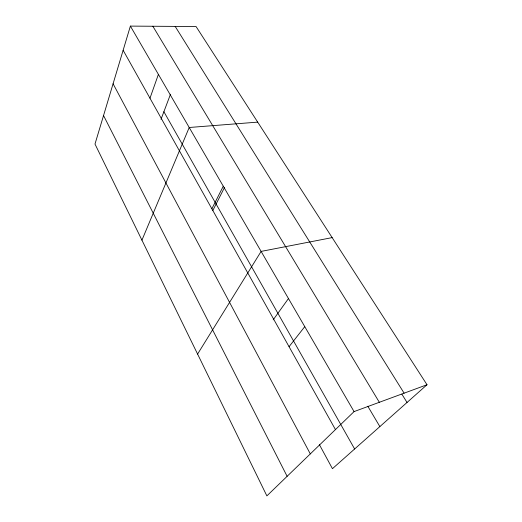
<?xml version="1.0" encoding="UTF-8"?>
<svg xmlns="http://www.w3.org/2000/svg" width="522" height="522" viewBox="0 0 522 522"><rect width="100%" height="100%" fill="white"/><g stroke="black" fill="none" stroke-linecap="round" stroke-linejoin="round"><path stroke-width="0.78" d="M130.383 26.1L94.991 144.052L266.873 495.9L354.06 411.597L427.009 384.74L196.063 26.531L130.383 26.1L354.06 411.597M149.977 98.221L158.394 74.378M161.024 119.303L170.485 94.247M141.938 240.153L189.212 127.492L257.692 122.128M211.86 208.78L223.272 186.191M212.806 210.529L224.577 187.346M197.59 354.079L261.111 251.408L332.149 237.614M273.182 319.862L288.601 298.356M289.058 346.693L304.763 326.642M427.009 384.74L332.442 468.684L319.314 444.496M175.164 26.394L404.113 393.17M401.875 394.175L407.036 402.469M152.848 26.25L379.337 402.292M367.821 406.26L379.859 426.591M163.888 111.715L354.627 448.985M123.133 50.262L335.457 429.586M113.078 83.768L310.309 453.905M103.545 115.558L287.126 476.318"/></g></svg>
